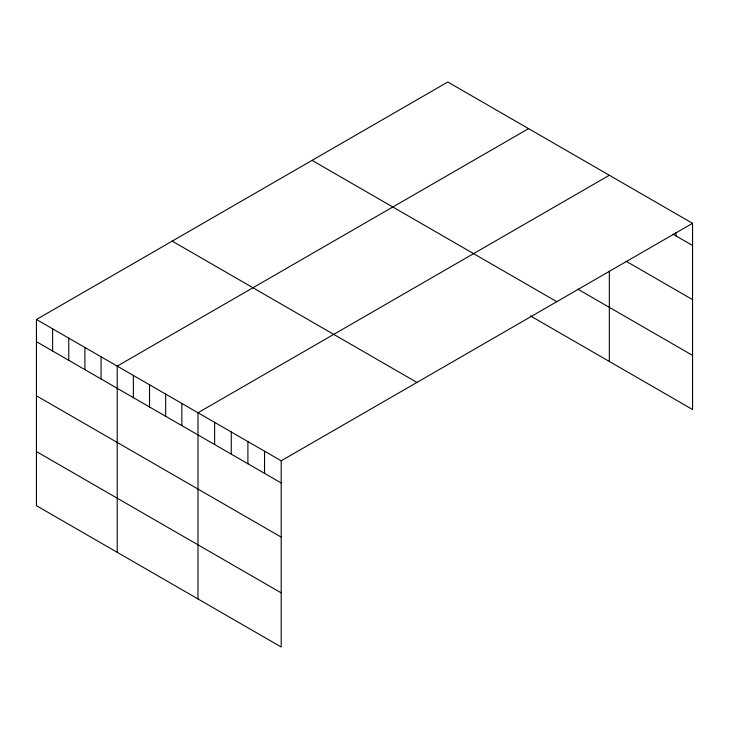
<?xml version="1.0" encoding="UTF-8"?>
<svg xmlns="http://www.w3.org/2000/svg" width="729" height="729" viewBox="0 0 729 729"><rect width="100%" height="100%" fill="white"/><g stroke="black" fill="none" stroke-linecap="round" stroke-linejoin="round"><path stroke-width="1.09" d="M692.55 223.311L281.194 460.801L281.194 646.997L36.45 505.689L36.45 319.493L447.806 82.003L692.55 223.311L692.55 409.507L530.475 315.93M528.571 128.632L117.214 366.131L117.214 552.327M609.335 175.261L197.978 412.76L197.978 598.956M672.967 234.173L692.55 245.482M625.983 261.173L692.55 299.61M577.979 289.231L692.55 355.378M312.058 160.38L556.801 301.678M172.199 241.126L416.942 382.424M36.45 319.493L281.194 460.801M36.45 341.673L281.194 482.972M36.45 395.801L281.194 537.1M36.45 451.57L281.194 592.868M675.911 232.551L675.911 235.877M609.335 271.252L609.335 361.456M264.554 451.187L264.554 473.367M247.906 441.583L247.906 463.753M231.266 431.978L231.266 454.149M214.627 422.364L214.627 444.544M181.831 403.429L181.831 425.608M165.674 394.107L165.674 416.277M149.518 384.775L149.518 406.955M133.371 375.453L133.371 397.624M101.067 356.8L101.067 378.98M84.91 347.478L84.91 369.649M68.754 338.147L68.754 360.326M52.606 328.825L52.606 350.995"/></g></svg>
